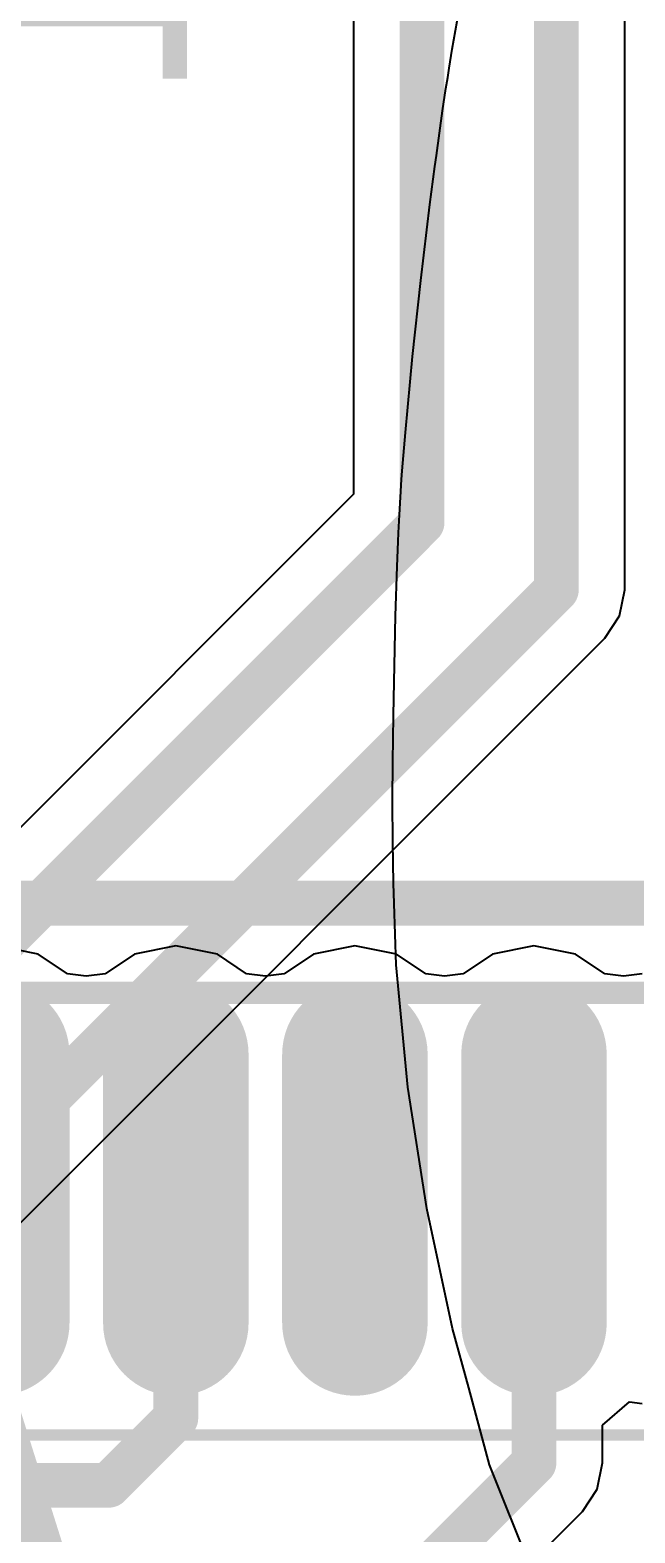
# Model space of a CAD drawing. Header units: inches. Extents: x -30 to 118, y 20 to 51.
# Drawn here: x 79.35 to 82.05, y 25.39 to 32.1 of the extents above; entities that cross this region are included whole.
import ezdxf

# ---------------------------------------------------------------- set-up
doc = ezdxf.new("R2010")
doc.units = ezdxf.units.IN
for name, color, linetype in [('Bottom 3D Body', 216, 'Continuous'), ('Bottom Courtyard', 56, 'Continuous'), ('Bottom Layer', 5, 'Continuous'), ('Bottom Overlay', 54, 'Continuous'), ('Bottom Paste', 16, 'Continuous'), ('Bottom Solder', 6, 'Continuous'), ('Mechanical 1', 6, 'Continuous'), ('Top Layer', 1, 'Continuous'), ('Top Overlay', 2, 'Continuous')]:
    doc.layers.add(name, color=color, linetype=linetype)
doc.styles.add('Arial', font='', dxfattribs={"height": 0.2})
doc.styles.get('Arial').set_extended_font_data('Arial')

# ---------------------------------------------------------------- blocks, each defined once
blk = doc.blocks.new('TQFP80P1200X1200X120_44N_B_588')
at = {"layer": 'Bottom Layer'}
h = blk.add_hatch(color=5, dxfattribs=at)
edge = h.paths.add_edge_path()
edge.add_arc((5.275, 2.4), 0.275, 90, 270)
edge.add_line((5.275, 2.125), (6.475, 2.125))
edge.add_arc((6.475, 2.4), 0.275, 270, 450)
edge.add_line((6.475, 2.675), (5.275, 2.675))
h = blk.add_hatch(color=5, dxfattribs=at)
edge = h.paths.add_edge_path()
edge.add_arc((5.275, 1.6), 0.275, 90, 270)
edge.add_line((5.275, 1.325), (6.475, 1.325))
edge.add_arc((6.475, 1.6), 0.275, 270, 450)
edge.add_line((6.475, 1.875), (5.275, 1.875))
h = blk.add_hatch(color=5, dxfattribs=at)
edge = h.paths.add_edge_path()
edge.add_arc((5.275, 0.8), 0.275, 90, 270)
edge.add_line((5.275, 0.525), (6.475, 0.525))
edge.add_arc((6.475, 0.8), 0.275, 270, 450)
edge.add_line((6.475, 1.075), (5.275, 1.075))
h = blk.add_hatch(color=5, dxfattribs=at)
edge = h.paths.add_edge_path()
edge.add_arc((5.275, 0), 0.275, 90, 270)
edge.add_line((5.275, -0.275), (6.475, -0.275))
edge.add_arc((6.475, 0), 0.275, 270, 450)
edge.add_line((6.475, 0.275), (5.275, 0.275))
at = {"layer": 'Bottom Paste'}
h = blk.add_hatch(color=16, dxfattribs=at)
edge = h.paths.add_edge_path()
edge.add_arc((5.275, 2.4), 0.275, 90, 270)
edge.add_line((5.275, 2.125), (6.475, 2.125))
edge.add_arc((6.475, 2.4), 0.275, 270, 450)
edge.add_line((6.475, 2.675), (5.275, 2.675))
h = blk.add_hatch(color=16, dxfattribs=at)
edge = h.paths.add_edge_path()
edge.add_arc((5.275, 1.6), 0.275, 90, 270)
edge.add_line((5.275, 1.325), (6.475, 1.325))
edge.add_arc((6.475, 1.6), 0.275, 270, 450)
edge.add_line((6.475, 1.875), (5.275, 1.875))
h = blk.add_hatch(color=16, dxfattribs=at)
edge = h.paths.add_edge_path()
edge.add_arc((5.275, 0.8), 0.275, 90, 270)
edge.add_line((5.275, 0.525), (6.475, 0.525))
edge.add_arc((6.475, 0.8), 0.275, 270, 450)
edge.add_line((6.475, 1.075), (5.275, 1.075))
h = blk.add_hatch(color=16, dxfattribs=at)
edge = h.paths.add_edge_path()
edge.add_arc((5.275, 0), 0.275, 90, 270)
edge.add_line((5.275, -0.275), (6.475, -0.275))
edge.add_arc((6.475, 0), 0.275, 270, 450)
edge.add_line((6.475, 0.275), (5.275, 0.275))
at = {"layer": 'Bottom Solder'}
h = blk.add_hatch(color=6, dxfattribs=at)
edge = h.paths.add_edge_path()
edge.add_arc((5.275, 2.4), 0.325, 90, 270)
edge.add_line((5.275, 2.075), (6.475, 2.075))
edge.add_arc((6.475, 2.4), 0.325, 270, 450)
edge.add_line((6.475, 2.725), (5.275, 2.725))
h = blk.add_hatch(color=6, dxfattribs=at)
edge = h.paths.add_edge_path()
edge.add_arc((5.275, 1.6), 0.325, 90, 270)
edge.add_line((5.275, 1.275), (6.475, 1.275))
edge.add_arc((6.475, 1.6), 0.325, 270, 450)
edge.add_line((6.475, 1.925), (5.275, 1.925))
h = blk.add_hatch(color=6, dxfattribs=at)
edge = h.paths.add_edge_path()
edge.add_arc((5.275, 0.8), 0.325, 90, 270)
edge.add_line((5.275, 0.475), (6.475, 0.475))
edge.add_arc((6.475, 0.8), 0.325, 270, 450)
edge.add_line((6.475, 1.125), (5.275, 1.125))
h = blk.add_hatch(color=6, dxfattribs=at)
edge = h.paths.add_edge_path()
edge.add_arc((5.275, 0), 0.325, 90, 270)
edge.add_line((5.275, -0.325), (6.475, -0.325))
edge.add_arc((6.475, 0), 0.325, 270, 450)
edge.add_line((6.475, 0.325), (5.275, 0.325))
at = {"layer": 'Bottom 3D Body'}
blk.add_lwpolyline([(5, -5, 0.1, 0.1, 0), (5, 5, 0.1, 0.1, 0)], format="xyseb", dxfattribs=at)
at = {"layer": 'Bottom Courtyard'}
blk.add_lwpolyline([(6.975, -6.975, 0.05, 0.05, 0), (6.975, 6.975, 0.05, 0.05, 0)], format="xyseb", dxfattribs=at)
at = {"layer": 'Bottom Overlay'}
blk.add_lwpolyline([(4.6, -4.6, 0.2, 0.2, 0), (4.6, 4.6, 0.2, 0.2, 0)], format="xyseb", dxfattribs=at)

msp = doc.modelspace()

# ---------------------------------------------------------------- linework, layer by layer
at = {"layer": 'Bottom Layer'}
for p, q in [((79.3854, 27.9724), (79.2, 28.0093)), ((80, 28.0093), (79.8147, 27.9724)), ((80.1854, 27.9724), (80, 28.0093)), ((80.8, 28.0093), (80.6147, 27.9724)), ((80.9854, 27.9724), (80.8, 28.0093)), ((81.6, 28.0093), (81.4147, 27.9724)), ((81.7854, 27.9724), (81.6, 28.0093)), ((79.5164, 27.8848), (79.3854, 27.9724)), ((79.8147, 27.9724), (79.6836, 27.8848)), ((80.3164, 27.8848), (80.1854, 27.9724)), ((80.6147, 27.9724), (80.4836, 27.8848)), ((81.1164, 27.8848), (80.9854, 27.9724)), ((81.4147, 27.9724), (81.2836, 27.8848)), ((81.9164, 27.8848), (81.7854, 27.9724)), ((79.6, 27.8745), (79.5164, 27.8848)), ((79.6836, 27.8848), (79.6, 27.8745)), ((80.4, 27.8745), (80.3164, 27.8848)), ((80.4836, 27.8848), (80.4, 27.8745)), ((81.2, 27.8745), (81.1164, 27.8848)), ((81.2836, 27.8848), (81.2, 27.8745)), ((82, 27.8745), (81.9164, 27.8848)), ((82.0836, 27.8848), (82, 27.8745)), ((81.9059, 25.8684), (82.0271, 25.9721)), ((82.0271, 25.9721), (82.0836, 25.9651)), ((81.9059, 25.7), (81.9059, 25.8684)), ((81.8826, 25.583), (81.9059, 25.7)), ((81.8163, 25.4837), (81.8826, 25.583)), ((81.3163, 24.9837), (81.8163, 25.4837)), ((81.8163, 25.4837), (81.8163, 25.4837))]:
    msp.add_line(p, q, dxfattribs=at)
for points in [[(80, 25.9, 0.2, 0.2, 0), (80, 26.925, 0.2, 0.2, 0)], [(81.6, 25.7, 0.2, 0.2, 0), (81.6, 26.925, 0.2, 0.2, 0)], [(79.7, 25.6, 0.2, 0.2, 0), (80, 25.9, 0.2, 0.2, 0)], [(81.1, 25.2, 0.2, 0.2, 0), (81.6, 25.7, 0.2, 0.2, 0)], [(70.9, 25.6, 0.2, 0.2, 0), (79.7, 25.6, 0.2, 0.2, 0)]]:
    msp.add_lwpolyline(points, format="xyseb", dxfattribs=at)
for points in [[(79.95, 26.925, 0.1, 0.1, 1), (80.05, 26.925, 0.1, 0.1, 1)], [(81.55, 26.925, 0.1, 0.1, 1), (81.65, 26.925, 0.1, 0.1, 1)], [(79.95, 25.9, 0.1, 0.1, 1), (80.05, 25.9, 0.1, 0.1, 1)], [(79.95, 25.9, 0.1, 0.1, 1), (80.05, 25.9, 0.1, 0.1, 1)], [(81.55, 25.7, 0.1, 0.1, 1), (81.65, 25.7, 0.1, 0.1, 1)], [(81.55, 25.7, 0.1, 0.1, 1), (81.65, 25.7, 0.1, 0.1, 1)], [(79.65, 25.6, 0.1, 0.1, 1), (79.75, 25.6, 0.1, 0.1, 1)], [(79.65, 25.6, 0.1, 0.1, 1), (79.75, 25.6, 0.1, 0.1, 1)]]:
    msp.add_lwpolyline(points, format="xyseb", close=True, dxfattribs=at)
at = {"layer": 'Mechanical 1'}
msp.add_lwpolyline([(78.3257, 28.7062, 0.2, 0.2, 0), (79.4831, 25.0403, 0.2, 0.2, 0)], format="xyseb", dxfattribs=at)
at = {"layer": 'Top Layer'}
for p, q in [((80.7941, 48), (80.7941, 30.0267)), ((82.0059, 29.6), (82.0059, 47.5733)), ((80.7941, 30.0267), (77.2733, 26.5059)), ((81.9826, 29.4829), (82.0059, 29.6)), ((81.9163, 29.3837), (81.9826, 29.4829)), ((78.105, 25.5724), (81.9163, 29.3837)), ((81.9163, 29.3837), (81.9163, 29.3837))]:
    msp.add_line(p, q, dxfattribs=at)
for points in [[(81.1, 29.9, 0.2, 0.2, 0), (81.1, 48, 0.2, 0.2, 0)], [(81.7, 29.6, 0.2, 0.2, 0), (81.7, 47.7, 0.2, 0.2, 0)], [(77.4, 26.2, 0.2, 0.2, 0), (81.1, 29.9, 0.2, 0.2, 0)], [(77.8887, 25.7887, 0.2, 0.2, 0), (81.7, 29.6, 0.2, 0.2, 0)]]:
    msp.add_lwpolyline(points, format="xyseb", dxfattribs=at)
for points in [[(81.05, 29.9, 0.1, 0.1, 1), (81.15, 29.9, 0.1, 0.1, 1)], [(81.05, 29.9, 0.1, 0.1, 1), (81.15, 29.9, 0.1, 0.1, 1)], [(81.65, 29.6, 0.1, 0.1, 1), (81.75, 29.6, 0.1, 0.1, 1)], [(81.65, 29.6, 0.1, 0.1, 1), (81.75, 29.6, 0.1, 0.1, 1)]]:
    msp.add_lwpolyline(points, format="xyseb", close=True, dxfattribs=at)
at = {"layer": 'Top Overlay'}
for p, q in [((81.249, 32.0981), (81.264, 32.1819)), ((81.2346, 32.0141), (81.249, 32.0981)), ((81.2209, 31.93), (81.2346, 32.0141)), ((81.2067, 31.8383), (81.2144, 31.8879)), ((81.2144, 31.8879), (81.2209, 31.93)), ((81.2144, 31.8879), (81.2144, 31.8879)), ((81.1919, 31.7391), (81.2067, 31.8383)), ((81.1776, 31.6397), (81.1919, 31.7391)), ((81.1638, 31.5403), (81.1776, 31.6397)), ((81.1347, 31.3212), (81.1572, 31.4906)), ((81.1572, 31.4906), (81.1638, 31.5403)), ((81.0941, 30.9819), (81.1347, 31.3212)), ((81.0576, 30.6422), (81.0941, 30.9819)), ((81.0255, 30.302), (81.0576, 30.6422)), ((81.0115, 30.1317), (81.0255, 30.302)), ((81.0033, 30.0132), (81.0085, 30.0922)), ((81.0085, 30.0922), (81.0115, 30.1317)), ((80.9989, 29.9341), (81.0033, 30.0132)), ((80.9951, 29.8549), (80.9989, 29.9341)), ((80.9892, 29.7046), (80.9936, 29.8154)), ((80.9936, 29.8154), (80.9951, 29.8549)), ((80.982, 29.4831), (80.9892, 29.7046)), ((80.9763, 29.2616), (80.982, 29.4831)), ((80.9721, 29.04), (80.9763, 29.2616)), ((80.9708, 28.9292), (80.9721, 29.04)), ((80.9691, 28.8378), (80.9708, 28.9292)), ((80.9678, 28.655), (80.9691, 28.8378)), ((80.9688, 28.4722), (80.9678, 28.655)), ((80.972, 28.2894), (80.9688, 28.4722)), ((80.9747, 28.198), (80.972, 28.2894)), ((80.9848, 27.924), (80.9747, 28.198)), ((80.9747, 28.198), (80.9747, 28.198)), ((81.0369, 27.378), (80.9848, 27.924)), ((81.1206, 26.836), (81.0369, 27.378)), ((81.2357, 26.2998), (81.1206, 26.836)), ((81.3087, 26.0355), (81.2357, 26.2998)), ((81.4019, 25.6907), (81.3087, 26.0355)), ((81.6676, 25.0276), (81.4019, 25.6907))]:
    msp.add_line(p, q, dxfattribs=at)

# ---------------------------------------------------------------- block references
at = {"rotation": 270}
msp.add_blockref('TQFP80P1200X1200X120_44N_B_588', (79.2, 32.8), dxfattribs=at)

# ---------------------------------------------------------------- texts
at = {"layer": 'Bottom Overlay', "style": 'Arial', "text_generation_flag": 2}
msp.add_text('U1', height=1, rotation=90, dxfattribs=at).set_placement((80.05, 33.6))

doc.saveas('drawing.dxf')
